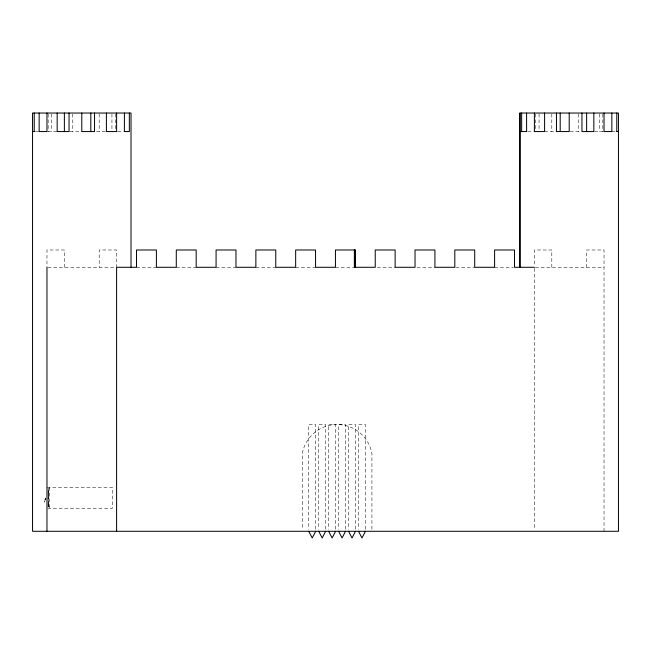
<?xml version="1.0" encoding="UTF-8"?>
<svg xmlns="http://www.w3.org/2000/svg" width="651" height="651" viewBox="0 0 651 651"><rect width="100%" height="100%" fill="white"/><g stroke="black" fill="none" stroke-linecap="round" stroke-linejoin="round"><path stroke-width="0.49" stroke-dasharray="3.25 2.44" d="M48.052 504.671L48.532 504.379L48.54 506.877L48.54 488.771L48.532 490.048L48.052 490.195M48.052 498.642L48.54 497.226L47.995 497.079M48.003 494.963C48.874 495.606 48.963 492.937 48.044 493.393M48.532 503.321L48.003 503.41M48.532 493.678L47.995 493.743M48.54 497.226L48.044 497.429M45.106 499.683L44.642 502.198L44.789 499.553L45.212 499.756L45.643 497.966M45.212 499.765L45.48 498.894M45.505 498.332L44.903 499.634M47.995 489.845L48.54 489.975M48.003 491.057L48.532 491.18L48.011 491.334M47.995 492.254L48.54 492.384L48.003 492.547M47.995 494.67L48.54 494.801M47.995 498.292L48.54 498.422M47.995 499.496L48.54 499.626L48.003 499.789M47.995 500.709L48.54 500.839L48.003 500.993M47.995 501.913L48.54 502.043L48.003 502.206M47.995 503.117L48.54 503.247M47.995 504.33L48.532 504.379M47.995 495.867L48.532 495.94L48.044 496.225M47.995 505.526L48.532 505.599L48.044 505.876M35.431 131.559L39.15 131.559M47.792 131.559L57.166 131.559M69.974 131.559L81.79 131.559M96.397 131.559L105.413 131.559M117.562 131.559L123.332 131.559M527.668 131.559L533.438 131.559M544.594 131.559L556.426 131.559M570.097 131.559L581.367 131.559M594.566 131.559L603.396 131.559M611.85 131.559L615.569 131.559M47.897 267.292L116.602 267.292L116.602 249.984L99.196 249.984L99.196 267.292M136.498 267.292L156.395 267.292M176.291 267.292L196.187 267.292M216.075 267.292L235.971 267.292M255.867 267.292L275.764 267.292M295.66 267.292L315.556 267.292M335.444 267.292L354.6 267.292M377.23 267.292L395.133 267.292M417.014 267.292L434.925 267.292M455.814 267.292L474.709 267.292M494.605 267.292L513.509 267.292M535.325 267.292L604.03 267.292M46.97 487.379L112.436 487.379L112.436 508.268L47.824 508.268M47.824 488.771L49.533 488.771M47.824 506.877L49.533 506.877M604.03 531.289L604.03 249.984L586.624 249.984L586.624 267.292M602.842 114.015L602.842 131.559M599.368 114.015L599.368 131.559M578.226 114.015L578.226 131.559M551.804 114.015L551.804 131.559M551.804 267.292L551.804 249.984L534.398 249.984L534.398 266.332M539.061 114.015L539.061 130.582M535.586 114.015L535.586 130.582M534.398 268.31L534.398 529.255M371.924 529.263L371.924 453.527A35.398 35.398 0 0 0 302.292 453.527L302.292 529.263M365.455 529.255L365.455 424.517L358.489 424.517L358.489 529.255M355.511 529.255L355.511 424.517L348.545 424.517L348.545 529.255M345.559 529.255L345.559 424.517L338.601 424.517L338.601 529.255M335.615 529.255L335.615 424.517L328.649 424.517L328.649 529.255M325.663 529.255L325.663 424.517L318.705 424.517L318.705 529.255M315.719 529.255L315.719 424.517L308.753 424.517L308.753 529.255M115.414 114.015L115.414 130.582M111.939 114.015L111.939 130.582M99.196 114.015L99.196 131.559M72.774 114.015L72.774 131.559M64.376 267.292L64.376 249.984L46.97 249.984L46.97 267.292M51.632 114.015L51.632 131.559M49.533 487.379L49.533 508.268M48.158 114.015L48.158 131.559"/><path stroke-width="0.98" d="M315.719 531.289L312.236 537.962L308.753 531.289M325.663 531.289L322.188 537.962L318.705 531.289M335.615 531.289L332.132 537.962L328.649 531.289M345.559 531.289L342.076 537.962L338.601 531.289M355.511 531.289L352.028 537.962L348.545 531.289M365.455 531.289L361.972 537.962L358.489 531.289M32.55 131.559L34.47 131.559M519.978 131.559L526.626 131.559L526.569 113.038M616.53 131.559L618.45 131.559M534.398 267.292L514.502 267.292L514.502 249.984L494.605 249.984L494.605 267.292L474.709 267.292L474.709 249.984L454.813 249.984L454.813 267.292L434.925 267.292L434.925 249.984L415.029 249.984L415.029 267.292L395.133 267.292L395.133 249.984L375.236 249.984L375.236 267.292L354.356 267.292L354.356 249.984M616.774 113.038L616.774 131.559M611.85 113.038L611.85 131.559L604.03 131.559L604.03 113.038M593.834 113.038L593.834 131.559L581.953 131.559L581.953 113.038M586.624 113.038L586.624 131.559M569.21 113.038L569.21 131.559L556.467 131.559L556.467 113.038M560.202 113.038L560.202 131.559M544.594 113.038L544.594 131.559L534.398 131.559L534.398 113.038M521.654 113.038L521.654 131.559M519.978 113.038L519.978 267.292M519.88 267.292L519.88 113.038L618.45 113.038L618.45 531.289L32.55 531.289L32.55 113.038L131.022 113.038L131.022 267.292M355.34 267.292L355.34 249.984L335.444 249.984L335.444 267.292L315.556 267.292L315.556 249.984L295.66 249.984L295.66 267.292L275.764 267.292L275.764 249.984L255.867 249.984L255.867 267.292L235.971 267.292L235.971 249.984L216.075 249.984L216.075 267.292L196.187 267.292L196.187 249.984L176.291 249.984L176.291 267.292L156.395 267.292L156.395 249.984L136.498 249.984L136.498 267.292L116.602 267.292L116.602 531.289M355.096 249.984L355.096 267.292M354.6 249.984L354.6 267.292M129.346 113.038L129.346 131.559L124.374 131.559L124.431 113.038M116.602 113.038L116.602 131.559L106.406 131.559L106.406 113.038M94.533 113.038L94.533 131.559L81.79 131.559L81.79 113.038M90.798 113.038L90.798 131.559M69.047 113.038L69.047 131.559L57.166 131.559L57.166 113.038M64.376 113.038L64.376 131.559M46.97 113.038L46.97 131.559L39.15 131.559L39.15 113.038M46.97 267.292L46.97 531.289M34.226 113.038L34.226 131.559"/></g></svg>
